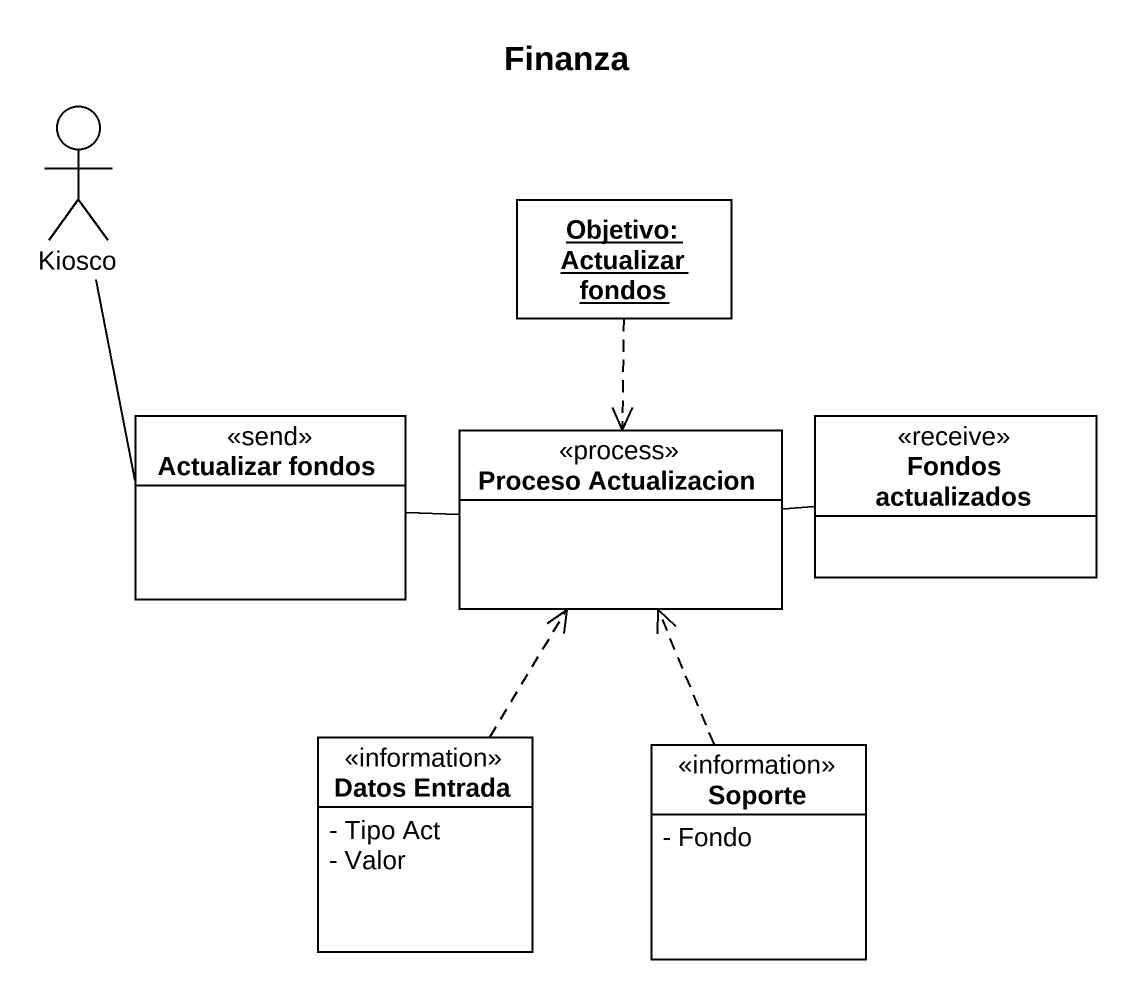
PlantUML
@startuml
title Finanza
allowmixing
hide circle
hide empty members
skinparam classAttributeIconSize 0
actor Kiosco
object "Objetivo: Actualizar fondos" as Objetivo_Actualizar_fondos
class "Actualizar fondos" as Actualizar_fondos <<send>>
class "Proceso Actualizacion" as Proceso_Actualizacion <<process>>
class "Fondos actualizados" as Fondos_actualizados <<receive>>
class "Datos Entrada" as Datos_Entrada <<information>> {
  - Tipo Act
  - Valor
}
class Soporte <<information>> {
  - Fondo
}
Kiosco -- Actualizar_fondos
Objetivo_Actualizar_fondos ..> Proceso_Actualizacion
Actualizar_fondos -right- Proceso_Actualizacion
Proceso_Actualizacion -right- Fondos_actualizados
Datos_Entrada .up.> Proceso_Actualizacion
Soporte .up.> Proceso_Actualizacion
@enduml
